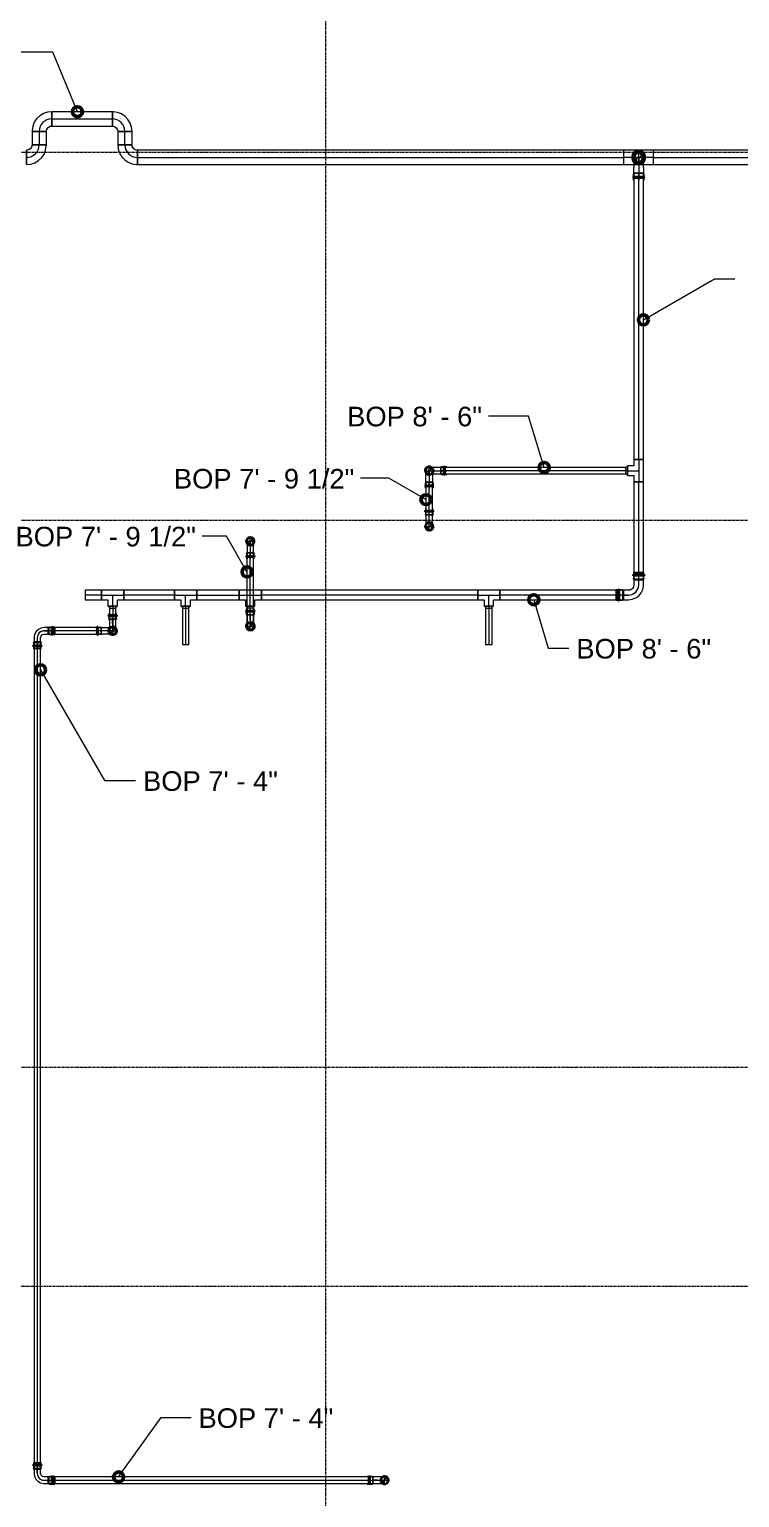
# Model space of a CAD drawing. Header units: inches. Extents: x -3679 to 241, y -496 to 1784.
# Drawn here: x -2729.6 to -2586.7, y 2.5 to 297.7 of the extents above; entities that cross this region are included whole.
import ezdxf

# ---------------------------------------------------------------- set-up
doc = ezdxf.new("R2010")
doc.units = ezdxf.units.IN
doc.header["$MEASUREMENT"] = 0
doc.linetypes.add('Grid Line', pattern=[0.875, 0.5, -0.125, 0.125, -0.125])
for name, color, linetype, lineweight in [('G-ANNO-DIMS', 251, 'Continuous', 9), ('P-PIPE', 1, 'Continuous', 9), ('P-PIPE-CNTR', 1, 'Continuous', 9), ('S-GRID', 8, 'Continuous', 9)]:
    doc.layers.add(name, color=color, linetype=linetype, lineweight=lineweight)
doc.styles.add('Arial', font='arial.ttf', dxfattribs={"height": 3.934132})

# ---------------------------------------------------------------- blocks, each defined once
blk = doc.blocks.new('Victaulic-VicPress316-Elbow 90-45deg Style P568_P571 - Standard-V2-FIFTH LEVEL')
at = {"layer": 'P-PIPE'}
for p, q in [((-1934.31, 162.63), (-1934.64, 162.63)), ((-1933.35, 162.52), (-1934.64, 162.52)), ((-1933.56, 162.63), (-1934.02, 162.63)), ((-1932.52, 162.52), (-1933.45, 162.52)), ((-1933.45, 162.52), (-1933.45, 161.86)), ((-1933.45, 161.86), (-1933.45, 162.52)), ((-1934.64, 161.86), (-1934.64, 161.86)), ((-1934.64, 161.86), (-1934.64, 161.86)), ((-1934.64, 161.86), (-1934.64, 161.86)), ((-1934.64, 161.86), (-1934.64, 161.86)), ((-1934.64, 161.21), (-1933.35, 161.21)), ((-1934.64, 161.1), (-1934.31, 161.1)), ((-1934.31, 161.86), (-1934.31, 161.86)), ((-1934.31, 161.86), (-1934.31, 161.86)), ((-1934.02, 161.86), (-1934.02, 161.86)), ((-1934.02, 161.86), (-1934.02, 161.86)), ((-1934.02, 161.1), (-1933.56, 161.1)), ((-1933.45, 161.86), (-1933.45, 161.21)), ((-1933.45, 161.21), (-1933.45, 161.86)), ((-1932.52, 161.86), (-1933.45, 161.86)), ((-1933.45, 161.21), (-1932.52, 161.21)), ((-1933.35, 161.86), (-1933.35, 161.86)), ((-1933.35, 161.86), (-1933.35, 161.86)), ((-1932.52, 161.86), (-1931.12, 161.86)), ((-1931.12, 161.86), (-1931.12, 161.86))]:
    blk.add_line(p, q, dxfattribs=at)
at = {"layer": 'P-PIPE', "flags": 128}
for points in [[(-1934.31, 162.63), (-1934.24, 162.75), (-1934.1, 162.76), (-1934.02, 162.65), (-1934.02, 162.63)], [(-1934.31, 162.63), (-1934.31, 162.54), (-1934.31, 162.29), (-1934.31, 161.93), (-1934.31, 161.86)], [(-1934.31, 161.86), (-1934.31, 162.23), (-1934.31, 162.51), (-1934.31, 162.63), (-1934.31, 162.63)], [(-1934.02, 162.63), (-1934.02, 162.54), (-1934.02, 162.29), (-1934.02, 161.93), (-1934.02, 161.86)], [(-1934.02, 161.86), (-1934.02, 162.23), (-1934.02, 162.51), (-1934.02, 162.63), (-1934.02, 162.63)], [(-1933.56, 162.63), (-1933.36, 162.54), (-1933.35, 162.52)], [(-1931.12, 162.52), (-1931.22, 162.52), (-1931.48, 162.52), (-1931.89, 162.52), (-1932.37, 162.52), (-1932.52, 162.52)], [(-1930.21, 161.86), (-1930.31, 162.26), (-1930.56, 162.58), (-1930.93, 162.76), (-1931.34, 162.75), (-1931.71, 162.56), (-1931.96, 162.24), (-1932.04, 161.86)], [(-1930.36, 161.86), (-1930.45, 162.23), (-1930.7, 162.51), (-1931.06, 162.63), (-1931.43, 162.57), (-1931.73, 162.34), (-1931.88, 162), (-1931.89, 161.86)], [(-1934.31, 161.1), (-1934.31, 161.19), (-1934.31, 161.44), (-1934.31, 161.8), (-1934.31, 161.86)], [(-1934.31, 161.86), (-1934.31, 161.5), (-1934.31, 161.22), (-1934.31, 161.1), (-1934.31, 161.1)], [(-1934.02, 161.1), (-1934.08, 160.98), (-1934.22, 160.97), (-1934.31, 161.08), (-1934.31, 161.1)], [(-1934.02, 161.1), (-1934.02, 161.19), (-1934.02, 161.44), (-1934.02, 161.8), (-1934.02, 161.86)], [(-1934.02, 161.86), (-1934.02, 161.5), (-1934.02, 161.22), (-1934.02, 161.1), (-1934.02, 161.1)], [(-1933.35, 161.21), (-1933.54, 161.1), (-1933.56, 161.1)], [(-1932.52, 161.21), (-1932.02, 161.21), (-1931.59, 161.21), (-1931.28, 161.21), (-1931.13, 161.21), (-1931.12, 161.21)], [(-1932.04, 161.86), (-1931.94, 161.47), (-1931.69, 161.15), (-1931.32, 160.97), (-1930.91, 160.98), (-1930.54, 161.17), (-1930.29, 161.49), (-1930.21, 161.86)], [(-1931.89, 161.86), (-1931.8, 161.5), (-1931.55, 161.22), (-1931.19, 161.1), (-1930.82, 161.16), (-1930.52, 161.39), (-1930.37, 161.73), (-1930.36, 161.86)]]:
    blk.add_lwpolyline(points, dxfattribs=at)
at = {"layer": 'P-PIPE'}
for radius, start, end in [(0.766, 0, 180), (0.766, 0, 180), (0.766, 0, 180), (0.657, 0, 180), (0.657, 0, 180), (0.657, 90, 180), (0.658, 0, 90), (0.766, 180, 0), (0.766, 180, 0), (0.766, 180, 0), (0.658, 180, 0), (0.658, 180, 0), (0.657, 180, 270), (0.658, 270, 0)]:
    blk.add_arc((-1931.12, 161.86), radius, start, end, dxfattribs=at)
blk = doc.blocks.new('Victaulic-VicPress316-Elbow 90-45deg Style P568_P571 - Standard-523083-FIFTH LEVEL')
at = {"layer": 'P-PIPE'}
for p, q in [((-0.77, 3.52), (-0.77, 3.18)), ((0.77, 3.52), (-0.77, 3.52)), ((-0.77, 3.52), (0.77, 3.52)), ((-0.77, 3.18), (0.77, 3.18)), ((0.77, 3.18), (-0.77, 3.18)), ((-0.66, 3.52), (-0.66, 2.22)), ((-0.66, 3.52), (0.66, 3.52)), ((0.66, 3.52), (-0.66, 3.52)), ((0.66, 2.22), (0.66, 3.52)), ((0.77, 3.18), (0.77, 3.52)), ((-3.18, 0.77), (-3.52, 0.77)), ((-3.52, 0.77), (-3.52, -0.77)), ((-3.52, -0.77), (-3.52, 0.77)), ((-2.22, 0.66), (-3.52, 0.66)), ((-3.52, -0.66), (-3.52, 0.66)), ((-3.52, 0.66), (-3.52, -0.66)), ((-3.18, -0.77), (-3.18, 0.77)), ((-3.18, 0.77), (-3.18, -0.77)), ((-2.44, 0.77), (-2.89, 0.77)), ((-2.89, -0.77), (-2.89, 0.77)), ((-2.89, 0.77), (-2.89, -0.77)), ((-1.39, 0.66), (-2.33, 0.66)), ((-2.33, 0), (-2.33, 0.66)), ((-2.33, 0.66), (-2.33, 0)), ((-2.22, -0.66), (-2.22, 0.66)), ((-2.22, 0.66), (-2.22, -0.66)), ((-0.77, 2.89), (-0.77, 2.44)), ((-0.77, 2.89), (0.77, 2.89)), ((0.77, 2.89), (-0.77, 2.89)), ((-0.66, 2.33), (-0.66, 1.39)), ((0, 2.33), (-0.66, 2.33)), ((-0.66, 2.33), (0, 2.33)), ((-0.66, 2.22), (0.66, 2.22)), ((0.66, 2.22), (-0.66, 2.22)), ((0, 2.33), (0.66, 2.33)), ((0.66, 2.33), (0, 2.33)), ((0, 1.39), (0, 2.33)), ((0.66, 1.39), (0.66, 2.33)), ((0.77, 2.44), (0.77, 2.89)), ((-3.52, -0.66), (-2.22, -0.66)), ((-3.52, -0.77), (-3.18, -0.77)), ((-2.89, -0.77), (-2.44, -0.77)), ((-2.33, 0), (-2.33, -0.66)), ((-2.33, -0.66), (-2.33, 0)), ((-1.39, 0), (-2.33, 0)), ((-2.33, -0.66), (-1.39, -0.66))]:
    blk.add_line(p, q, dxfattribs=at)
at = {"layer": 'P-PIPE', "flags": 128}
for points in [[(-0.77, 2.89), (-0.89, 2.96), (-0.9, 3.1), (-0.79, 3.18), (-0.77, 3.18)], [(0.77, 3.18), (0.67, 3.18), (0.42, 3.18), (0.07, 3.18), (-0.3, 3.18), (-0.6, 3.18), (-0.75, 3.18), (-0.77, 3.18)], [(-0.77, 3.18), (-0.67, 3.18), (-0.42, 3.18), (-0.07, 3.18), (0.3, 3.18), (0.6, 3.18), (0.75, 3.18), (0.77, 3.18)], [(0.77, 3.18), (0.89, 3.11), (0.9, 2.98), (0.79, 2.89), (0.77, 2.89)], [(-3.18, 0.77), (-3.11, 0.89), (-2.98, 0.9), (-2.89, 0.79), (-2.89, 0.77)], [(-3.18, 0.77), (-3.18, 0.67), (-3.18, 0.42), (-3.18, 0.07), (-3.18, -0.3), (-3.18, -0.6), (-3.18, -0.75), (-3.18, -0.77)], [(-3.18, -0.77), (-3.18, -0.67), (-3.18, -0.42), (-3.18, -0.07), (-3.18, 0.3), (-3.18, 0.6), (-3.18, 0.75), (-3.18, 0.77)], [(-2.89, -0.77), (-2.89, -0.67), (-2.89, -0.42), (-2.89, -0.07), (-2.89, 0.3), (-2.89, 0.6), (-2.89, 0.75), (-2.89, 0.77)], [(-2.89, 0.77), (-2.89, 0.67), (-2.89, 0.42), (-2.89, 0.07), (-2.89, -0.3), (-2.89, -0.6), (-2.89, -0.75), (-2.89, -0.77)], [(-2.44, 0.77), (-2.24, 0.68), (-2.22, 0.66)], [(-0.66, 1.39), (-0.75, 1.04), (-1, 0.77), (-1.35, 0.66), (-1.39, 0.66)], [(-1.39, -0.66), (-0.78, -0.56), (-0.23, -0.29), (0.22, 0.13), (0.53, 0.67), (0.65, 1.27), (0.66, 1.39)], [(-0.77, 2.89), (-0.67, 2.89), (-0.42, 2.89), (-0.07, 2.89), (0.3, 2.89), (0.6, 2.89), (0.75, 2.89), (0.77, 2.89)], [(0.77, 2.89), (0.67, 2.89), (0.42, 2.89), (0.07, 2.89), (-0.3, 2.89), (-0.6, 2.89), (-0.75, 2.89), (-0.77, 2.89)], [(-0.66, 2.22), (-0.77, 2.41), (-0.77, 2.44)], [(0.77, 2.44), (0.68, 2.24), (0.66, 2.22)], [(-2.89, -0.77), (-2.96, -0.89), (-3.1, -0.9), (-3.18, -0.79), (-3.18, -0.77)], [(-2.22, -0.66), (-2.41, -0.77), (-2.44, -0.77)]]:
    blk.add_lwpolyline(points, dxfattribs=at)
at = {"layer": 'P-PIPE'}
blk.add_arc((-1.39, 1.39), 1.39, 270, 0, dxfattribs=at)
blk = doc.blocks.new('Elbow - Welded - Generic - Standard-1127339-FIFTH LEVEL')
at = {"layer": 'P-PIPE'}
for p, q in [((-2.52, -1.44), (-2.52, 1.44)), ((-2.52, 1.44), (-2.52, -1.44)), ((1.44, 2.52), (-1.44, 2.52)), ((-1.44, 2.52), (1.44, 2.52))]:
    blk.add_line(p, q, dxfattribs=at)
at = {"layer": 'P-PIPE', "flags": 128}
for points in [[(-1.44, 2.52), (-1.53, 2.08), (-1.79, 1.72), (-2.18, 1.49), (-2.52, 1.44)], [(-2.52, -1.44), (-1.67, -1.34), (-0.85, -1.07), (-0.12, -0.62), (0.51, -0.03), (0.99, 0.68), (1.3, 1.48), (1.43, 2.33), (1.44, 2.52)]]:
    blk.add_lwpolyline(points, dxfattribs=at)
blk = doc.blocks.new('Transition - Generic - Plumbing-CW-1126388-FIFTH LEVEL')
at = {"layer": 'P-PIPE'}
for radius, start, end in [(1.31, 0, 180), (1.31, 180, 0), (0.812, 0, 180), (0.813, 180, 0)]:
    blk.add_arc((-2607, 272), radius, start, end, dxfattribs=at)
blk = doc.blocks.new('Victaulic-VicPress316-Elbow 90-45deg Style P568_P571 - Standard-1125944-FIFTH LEVEL')
at = {"layer": 'P-PIPE'}
for p, q in [((-1.06, 4.55), (-1.06, 4.17)), ((1.06, 4.55), (-1.06, 4.55)), ((-1.06, 4.55), (1.06, 4.55)), ((-1.06, 4.17), (1.06, 4.17)), ((1.06, 4.17), (-1.06, 4.17)), ((-1.06, 3.85), (-1.06, 3.29)), ((-1.06, 3.85), (1.06, 3.85)), ((1.06, 3.85), (-1.06, 3.85)), ((-0.95, 4.55), (-0.95, 3.07)), ((-0.95, 4.55), (0.95, 4.55)), ((0.95, 4.55), (-0.95, 4.55)), ((-0.95, 3.18), (-0.95, 2.02)), ((0, 3.18), (-0.95, 3.18)), ((-0.95, 3.18), (0, 3.18)), ((-0.95, 3.07), (0.95, 3.07)), ((0.95, 3.07), (-0.95, 3.07)), ((0, 3.18), (0.95, 3.18)), ((0.95, 3.18), (0, 3.18)), ((0, 2.02), (0, 3.18)), ((0.95, 3.07), (0.95, 4.55)), ((0.95, 2.02), (0.95, 3.18)), ((1.06, 4.17), (1.06, 4.55)), ((1.06, 3.29), (1.06, 3.85)), ((-4.17, 1.06), (-4.55, 1.06)), ((-4.55, 1.06), (-4.55, -1.06)), ((-4.55, -1.06), (-4.55, 1.06)), ((-3.07, 0.95), (-4.55, 0.95)), ((-4.55, -0.95), (-4.55, 0.95)), ((-4.55, 0.95), (-4.55, -0.95)), ((-4.17, -1.06), (-4.17, 1.06)), ((-4.17, 1.06), (-4.17, -1.06)), ((-3.29, 1.06), (-3.85, 1.06)), ((-3.85, -1.06), (-3.85, 1.06)), ((-3.85, 1.06), (-3.85, -1.06)), ((-2.02, 0.95), (-3.18, 0.95)), ((-3.18, 0), (-3.18, 0.95)), ((-3.18, 0.95), (-3.18, 0)), ((-3.07, -0.95), (-3.07, 0.95)), ((-3.07, 0.95), (-3.07, -0.95)), ((-4.55, -0.95), (-3.07, -0.95)), ((-4.55, -1.06), (-4.17, -1.06)), ((-3.85, -1.06), (-3.29, -1.06)), ((-3.18, 0), (-3.18, -0.95)), ((-3.18, -0.95), (-3.18, 0)), ((-2.02, 0), (-3.18, 0)), ((-3.18, -0.95), (-2.02, -0.95))]:
    blk.add_line(p, q, dxfattribs=at)
at = {"layer": 'P-PIPE', "flags": 128}
for points in [[(-1.06, 3.85), (-1.2, 3.92), (-1.21, 4.08), (-1.08, 4.17), (-1.06, 4.17)], [(1.06, 4.17), (0.97, 4.17), (0.71, 4.17), (0.32, 4.17), (-0.12, 4.17), (-0.54, 4.17), (-0.86, 4.17), (-1.04, 4.17), (-1.06, 4.17)], [(-1.06, 4.17), (-0.97, 4.17), (-0.71, 4.17), (-0.32, 4.17), (0.12, 4.17), (0.54, 4.17), (0.86, 4.17), (1.04, 4.17), (1.06, 4.17)], [(-1.06, 3.85), (-0.97, 3.85), (-0.71, 3.85), (-0.32, 3.85), (0.12, 3.85), (0.54, 3.85), (0.86, 3.85), (1.04, 3.85), (1.06, 3.85)], [(1.06, 3.85), (0.97, 3.85), (0.71, 3.85), (0.32, 3.85), (-0.12, 3.85), (-0.54, 3.85), (-0.86, 3.85), (-1.04, 3.85), (-1.06, 3.85)], [(-0.95, 3.07), (-1.06, 3.26), (-1.06, 3.29)], [(1.06, 3.29), (0.97, 3.09), (0.95, 3.07)], [(1.06, 4.17), (1.2, 4.1), (1.21, 3.94), (1.08, 3.85), (1.06, 3.85)], [(-4.17, 1.06), (-4.1, 1.2), (-3.94, 1.21), (-3.85, 1.08), (-3.85, 1.06)], [(-4.17, 1.06), (-4.17, 0.97), (-4.17, 0.71), (-4.17, 0.32), (-4.17, -0.12), (-4.17, -0.54), (-4.17, -0.86), (-4.17, -1.04), (-4.17, -1.06)], [(-4.17, -1.06), (-4.17, -0.97), (-4.17, -0.71), (-4.17, -0.32), (-4.17, 0.12), (-4.17, 0.54), (-4.17, 0.86), (-4.17, 1.04), (-4.17, 1.06)], [(-3.85, -1.06), (-3.85, -0.97), (-3.85, -0.71), (-3.85, -0.32), (-3.85, 0.12), (-3.85, 0.54), (-3.85, 0.86), (-3.85, 1.04), (-3.85, 1.06)], [(-3.85, 1.06), (-3.85, 0.97), (-3.85, 0.71), (-3.85, 0.32), (-3.85, -0.12), (-3.85, -0.54), (-3.85, -0.86), (-3.85, -1.04), (-3.85, -1.06)], [(-3.29, 1.06), (-3.09, 0.97), (-3.07, 0.95)], [(-0.95, 2.02), (-1.04, 1.58), (-1.3, 1.22), (-1.69, 1), (-2.02, 0.95)], [(-2.02, -0.95), (-1.28, -0.86), (-0.59, -0.58), (0.02, -0.15), (0.49, 0.43), (0.81, 1.1), (0.94, 1.83), (0.95, 2.02)], [(-3.85, -1.06), (-3.92, -1.2), (-4.08, -1.21), (-4.17, -1.08), (-4.17, -1.06)], [(-3.07, -0.95), (-3.26, -1.06), (-3.29, -1.06)]]:
    blk.add_lwpolyline(points, dxfattribs=at)
at = {"layer": 'P-PIPE'}
blk.add_arc((-2.02, 2.02), 2.02, 270, 0, dxfattribs=at)
blk = doc.blocks.new('Victaulic-VicPress316-Elbow 90-45deg Style P568_P571 - Standard-V11-FIFTH LEVEL')
at = {"layer": 'P-PIPE'}
for p, q in [((-3077.06, 595.55), (-3077.06, 595.17)), ((-3077.06, 594.85), (-3077.06, 594.29)), ((-3076.95, 595.55), (-3076.95, 594.07)), ((-3076.95, 594.18), (-3076.95, 593.02)), ((-3076, 594.18), (-3076.95, 594.18)), ((-3076.95, 594.18), (-3076, 594.18)), ((-3076, 595.55), (-3076, 595.55)), ((-3076, 595.55), (-3076, 595.55)), ((-3076, 595.55), (-3076, 595.55)), ((-3076, 595.55), (-3076, 595.55)), ((-3076, 595.17), (-3076, 595.17)), ((-3076, 595.17), (-3076, 595.17)), ((-3076, 594.85), (-3076, 594.85)), ((-3076, 594.85), (-3076, 594.85)), ((-3075.05, 594.18), (-3076, 594.18)), ((-3076, 594.18), (-3075.05, 594.18)), ((-3076, 593.02), (-3076, 594.18)), ((-3076, 594.07), (-3076, 594.07)), ((-3076, 594.07), (-3076, 594.07)), ((-3075.05, 594.07), (-3075.05, 595.55)), ((-3075.05, 593.02), (-3075.05, 594.18)), ((-3074.94, 595.17), (-3074.94, 595.55)), ((-3074.94, 594.29), (-3074.94, 594.85)), ((-3076, 591), (-3076, 593.02)), ((-3076, 591), (-3076, 591))]:
    blk.add_line(p, q, dxfattribs=at)
at = {"layer": 'P-PIPE', "flags": 128}
for points in [[(-3077.06, 594.85), (-3077.2, 594.92), (-3077.21, 595.08), (-3077.09, 595.17), (-3077.06, 595.17)], [(-3077.06, 595.17), (-3076.97, 595.17), (-3076.71, 595.17), (-3076.32, 595.17), (-3076, 595.17)], [(-3076, 595.17), (-3076.44, 595.17), (-3076.79, 595.17), (-3077.01, 595.17), (-3077.06, 595.17)], [(-3077.06, 594.85), (-3076.97, 594.85), (-3076.71, 594.85), (-3076.32, 594.85), (-3076, 594.85)], [(-3076, 594.85), (-3076.44, 594.85), (-3076.79, 594.85), (-3077.01, 594.85), (-3077.06, 594.85)], [(-3076.95, 594.07), (-3077.06, 594.26), (-3077.06, 594.29)], [(-3074.94, 595.17), (-3075.04, 595.17), (-3075.3, 595.17), (-3075.68, 595.17), (-3076, 595.17)], [(-3076, 595.17), (-3075.57, 595.17), (-3075.21, 595.17), (-3074.99, 595.17), (-3074.94, 595.17)], [(-3074.94, 594.85), (-3075.04, 594.85), (-3075.3, 594.85), (-3075.68, 594.85), (-3076, 594.85)], [(-3076, 594.85), (-3075.57, 594.85), (-3075.21, 594.85), (-3074.99, 594.85), (-3074.94, 594.85)], [(-3074.94, 594.29), (-3075.03, 594.09), (-3075.05, 594.07)], [(-3074.94, 595.17), (-3074.81, 595.1), (-3074.79, 594.94), (-3074.92, 594.85), (-3074.94, 594.85)], [(-3076, 592.22), (-3076.47, 592.13), (-3076.87, 591.87), (-3077.13, 591.47), (-3077.23, 591.01), (-3077.14, 590.54), (-3076.87, 590.14), (-3076.48, 589.87), (-3076.02, 589.78), (-3076, 589.78)], [(-3076.95, 591), (-3076.95, 591.09), (-3076.95, 591.36), (-3076.95, 591.79), (-3076.95, 592.32), (-3076.95, 592.92), (-3076.95, 593.02)], [(-3076.95, 591), (-3076.86, 591.41), (-3076.6, 591.74), (-3076.23, 591.92), (-3076, 591.95)], [(-3076, 590.05), (-3076.41, 590.14), (-3076.74, 590.4), (-3076.93, 590.78), (-3076.95, 591)], [(-3076, 589.78), (-3075.54, 589.87), (-3075.14, 590.13), (-3074.87, 590.53), (-3074.78, 590.99), (-3074.87, 591.46), (-3075.13, 591.86), (-3075.53, 592.13), (-3075.99, 592.22), (-3076, 592.22)], [(-3076, 591.95), (-3075.59, 591.86), (-3075.27, 591.6), (-3075.08, 591.22), (-3075.05, 591)], [(-3075.05, 591), (-3075.15, 590.59), (-3075.4, 590.26), (-3075.78, 590.08), (-3076, 590.05)], [(-3075.05, 593.02), (-3075.05, 592.41), (-3075.05, 591.86), (-3075.05, 591.42), (-3075.05, 591.12), (-3075.05, 591), (-3075.05, 591)]]:
    blk.add_lwpolyline(points, dxfattribs=at)
at = {"layer": 'P-PIPE'}
for radius, start, end in [(1.06, 90, 270), (1.06, 90, 270), (1.06, 90, 270), (0.95, 90, 270), (0.95, 90, 270), (0.95, 90, 180), (0.95, 180, 270), (1.06, 270, 90), (1.06, 270, 90), (1.06, 270, 90), (0.95, 270, 90), (0.95, 270, 90), (0.95, 0, 90), (0.95, 270, 0)]:
    blk.add_arc((-3076, 591), radius, start, end, dxfattribs=at)
blk = doc.blocks.new('Victaulic-VicPress316-Elbow 90-45deg Style P568_P571 - Standard-V1-FIFTH LEVEL')
at = {"layer": 'P-PIPE'}
for p, q in [((-2324.79, 162.52), (-2325.73, 162.52)), ((-2323.6, 162.52), (-2324.9, 162.52)), ((-2324.79, 162.52), (-2324.79, 161.86)), ((-2324.79, 161.86), (-2324.79, 162.52)), ((-2324.23, 162.63), (-2324.69, 162.63)), ((-2323.6, 162.63), (-2323.94, 162.63)), ((-2327.12, 161.86), (-2327.12, 161.86)), ((-2327.12, 161.86), (-2325.73, 161.86)), ((-2325.73, 161.86), (-2324.79, 161.86)), ((-2325.73, 161.21), (-2324.79, 161.21)), ((-2324.9, 161.86), (-2324.9, 161.86)), ((-2324.9, 161.86), (-2324.9, 161.86)), ((-2324.9, 161.21), (-2323.6, 161.21)), ((-2324.79, 161.86), (-2324.79, 161.21)), ((-2324.79, 161.21), (-2324.79, 161.86)), ((-2324.69, 161.1), (-2324.23, 161.1)), ((-2324.23, 161.86), (-2324.23, 161.86)), ((-2324.23, 161.86), (-2324.23, 161.86)), ((-2323.94, 161.86), (-2323.94, 161.86)), ((-2323.94, 161.86), (-2323.94, 161.86)), ((-2323.94, 161.1), (-2323.6, 161.1)), ((-2323.6, 161.86), (-2323.6, 161.86)), ((-2323.6, 161.86), (-2323.6, 161.86)), ((-2323.6, 161.86), (-2323.6, 161.86)), ((-2323.6, 161.86), (-2323.6, 161.86))]:
    blk.add_line(p, q, dxfattribs=at)
at = {"layer": 'P-PIPE', "flags": 128}
for points in [[(-2326.21, 161.86), (-2326.31, 162.26), (-2326.56, 162.58), (-2326.93, 162.76), (-2327.34, 162.75), (-2327.71, 162.56), (-2327.96, 162.24), (-2328.04, 161.86)], [(-2326.36, 161.86), (-2326.45, 162.23), (-2326.7, 162.51), (-2327.06, 162.63), (-2327.43, 162.57), (-2327.73, 162.34), (-2327.88, 162), (-2327.89, 161.86)], [(-2325.73, 162.52), (-2326.23, 162.52), (-2326.66, 162.52), (-2326.97, 162.52), (-2327.12, 162.52), (-2327.12, 162.52)], [(-2324.9, 162.52), (-2324.71, 162.63), (-2324.69, 162.63)], [(-2324.23, 162.63), (-2324.17, 162.75), (-2324.03, 162.76), (-2323.94, 162.65), (-2323.94, 162.63)], [(-2324.23, 162.63), (-2324.23, 162.54), (-2324.23, 162.29), (-2324.23, 161.93), (-2324.23, 161.86)], [(-2324.23, 161.86), (-2324.23, 162.23), (-2324.23, 162.51), (-2324.23, 162.63), (-2324.23, 162.63)], [(-2323.94, 162.63), (-2323.94, 162.54), (-2323.94, 162.29), (-2323.94, 161.93), (-2323.94, 161.86)], [(-2323.94, 161.86), (-2323.94, 162.23), (-2323.94, 162.51), (-2323.94, 162.63), (-2323.94, 162.63)], [(-2328.04, 161.86), (-2327.94, 161.47), (-2327.69, 161.15), (-2327.32, 160.97), (-2326.91, 160.98), (-2326.54, 161.17), (-2326.29, 161.49), (-2326.21, 161.86)], [(-2327.89, 161.86), (-2327.8, 161.5), (-2327.55, 161.22), (-2327.19, 161.1), (-2326.82, 161.16), (-2326.52, 161.39), (-2326.37, 161.73), (-2326.36, 161.86)], [(-2327.12, 161.21), (-2327.03, 161.21), (-2326.77, 161.21), (-2326.36, 161.21), (-2325.88, 161.21), (-2325.73, 161.21)], [(-2324.69, 161.1), (-2324.89, 161.19), (-2324.9, 161.21)], [(-2324.23, 161.1), (-2324.23, 161.19), (-2324.23, 161.44), (-2324.23, 161.8), (-2324.23, 161.86)], [(-2324.23, 161.86), (-2324.23, 161.5), (-2324.23, 161.22), (-2324.23, 161.1), (-2324.23, 161.1)], [(-2323.94, 161.1), (-2324.01, 160.98), (-2324.15, 160.97), (-2324.23, 161.08), (-2324.23, 161.1)], [(-2323.94, 161.1), (-2323.94, 161.19), (-2323.94, 161.44), (-2323.94, 161.8), (-2323.94, 161.86)], [(-2323.94, 161.86), (-2323.94, 161.5), (-2323.94, 161.22), (-2323.94, 161.1), (-2323.94, 161.1)]]:
    blk.add_lwpolyline(points, dxfattribs=at)
at = {"layer": 'P-PIPE'}
for radius, start, end in [(0.767, 0, 180), (0.767, 0, 180), (0.767, 0, 180), (0.657, 360, 180), (0.657, 0, 180), (0.657, 90, 180), (0.658, 0, 90), (0.767, 180, 360), (0.767, 180, 0), (0.767, 180, 0), (0.658, 180, 0), (0.658, 180, 0), (0.657, 180, 270), (0.658, 270, 0)]:
    blk.add_arc((-2327.12, 161.86), radius, start, end, dxfattribs=at)

msp = doc.modelspace()

# ---------------------------------------------------------------- linework, layer by layer
at = {"layer": 'G-ANNO-DIMS'}
for p, q in [((-2724.84, 293.16), (-2736.36, 293.16)), ((-2719.93, 281.18), (-2724.84, 293.16)), ((-2606.05, 239.33), (-2591.74, 247.59)), ((-2591.74, 247.59), (-2587.66, 247.59)), ((-2629.15, 219.99), (-2637.24, 219.99)), ((-2626.03, 209.66), (-2629.15, 219.99)), ((-2657.26, 207.48), (-2662.97, 207.48)), ((-2649.81, 203.18), (-2657.26, 207.48)), ((-2689.96, 195.85), (-2694.84, 195.85)), ((-2685.81, 188.66), (-2689.96, 195.85)), ((-2628.11, 183.05), (-2625.2, 173.3)), ((-2625.2, 173.3), (-2621.05, 173.3)), ((-2727.34, 168.97), (-2714.48, 146.69)), ((-2714.48, 146.69), (-2708.22, 146.69)), ((-2711.64, 6.66), (-2703.08, 18.59)), ((-2703.08, 18.59), (-2697.07, 18.59))]:
    msp.add_line(p, q, dxfattribs=at)
at = {"layer": 'G-ANNO-DIMS', "lineweight": 50}
for centre in [(-2719.93, 281.18), (-2606.05, 239.33), (-2626.03, 209.66), (-2649.81, 203.18), (-2685.81, 188.66), (-2628.11, 183.05), (-2727.34, 168.97), (-2711.64, 6.66)]:
    msp.add_circle(centre, 1, dxfattribs=at)
at = {"layer": 'P-PIPE'}
for p, q in [((-2712.9, 281.18), (-2725.1, 281.18)), ((-2725.1, 278.31), (-2725.1, 281.18)), ((-2712.9, 278.31), (-2712.9, 281.18)), ((-2725.1, 278.31), (-2712.9, 278.31)), ((-2729.06, 277.22), (-2729.06, 274.52)), ((-2729.06, 277.22), (-2726.18, 277.22)), ((-2726.18, 274.52), (-2726.18, 277.22)), ((-2711.82, 277.22), (-2711.82, 274.52)), ((-2708.94, 277.22), (-2711.82, 277.22)), ((-2708.94, 274.52), (-2708.94, 277.22)), ((-2729.06, 274.52), (-2726.18, 274.52)), ((-2708.94, 274.52), (-2711.82, 274.52)), ((-2609.99, 273.44), (-2707.86, 273.44)), ((-2707.86, 270.56), (-2707.86, 273.44)), ((-2604.01, 273.44), (-2609.99, 273.44)), ((-2609.99, 270.56), (-2609.99, 273.44)), ((-2424.51, 273.44), (-2604.01, 273.44)), ((-2604.01, 270.56), (-2604.01, 273.44)), ((-2707.86, 270.56), (-2609.99, 270.56)), ((-2609.99, 270.56), (-2604.01, 270.56)), ((-2607.95, 268.82), (-2607.95, 211.25)), ((-2606.05, 268.82), (-2607.95, 268.82)), ((-2606.05, 211.25), (-2606.05, 268.82)), ((-2604.01, 270.56), (-2424.51, 270.56)), ((-2609.65, 209.66), (-2646.82, 209.66)), ((-2646.82, 209.66), (-2646.82, 208.35)), ((-2609.24, 209.82), (-2609.65, 209.57)), ((-2609.65, 209.66), (-2609.65, 208.35)), ((-2607.95, 209.96), (-2609.24, 209.96)), ((-2609.24, 209.96), (-2609.24, 208.05)), ((-2609.24, 208.05), (-2609.24, 209.96)), ((-2606.05, 211.25), (-2607.95, 211.25)), ((-2607.95, 211.25), (-2607.95, 209.96)), ((-2607.95, 211.25), (-2606.05, 211.25)), ((-2606.05, 211.25), (-2607.95, 211.25)), ((-2606.05, 206.76), (-2606.05, 211.25)), ((-2649.81, 206.67), (-2649.81, 200.13)), ((-2648.49, 206.67), (-2649.81, 206.67)), ((-2648.49, 200.13), (-2648.49, 206.67)), ((-2646.82, 208.35), (-2609.65, 208.35)), ((-2609.65, 208.44), (-2609.24, 208.19)), ((-2609.24, 208.05), (-2607.95, 208.05)), ((-2607.95, 208.05), (-2607.95, 206.76)), ((-2607.95, 206.76), (-2606.05, 206.76)), ((-2606.05, 206.76), (-2607.95, 206.76)), ((-2607.95, 206.76), (-2607.95, 187.18)), ((-2606.05, 206.76), (-2607.95, 206.76)), ((-2606.05, 187.18), (-2606.05, 206.76)), ((-2648.49, 200.13), (-2649.81, 200.13)), ((-2684.49, 192.47), (-2685.81, 192.47)), ((-2685.81, 192.47), (-2685.81, 180.04)), ((-2684.49, 180.04), (-2684.49, 192.47)), ((-2606.05, 187.18), (-2607.95, 187.18)), ((-2715.08, 184.95), (-2718.39, 184.95)), ((-2718.39, 184.95), (-2718.39, 183.05)), ((-2718.39, 183.05), (-2715.08, 183.05)), ((-2710.59, 184.96), (-2715.08, 184.96)), ((-2715.08, 183.05), (-2715.08, 184.96)), ((-2715.08, 184.96), (-2715.08, 183.05)), ((-2715.08, 184.95), (-2715.08, 183.05)), ((-2715.08, 183.05), (-2713.78, 183.05)), ((-2713.78, 183.05), (-2713.78, 181.76)), ((-2711.88, 183.05), (-2710.59, 183.05)), ((-2711.88, 181.76), (-2711.88, 183.05)), ((-2710.59, 183.05), (-2710.59, 184.96)), ((-2710.59, 184.96), (-2710.59, 183.05)), ((-2700.39, 184.95), (-2710.59, 184.95)), ((-2710.59, 184.95), (-2710.59, 183.05)), ((-2710.59, 183.05), (-2700.39, 183.05)), ((-2695.91, 184.96), (-2700.39, 184.96)), ((-2700.39, 183.05), (-2700.39, 184.96)), ((-2700.39, 184.96), (-2700.39, 183.05)), ((-2700.39, 184.95), (-2700.39, 183.05)), ((-2700.39, 183.05), (-2699.1, 183.05)), ((-2699.1, 183.05), (-2699.1, 181.76)), ((-2697.2, 183.05), (-2695.91, 183.05)), ((-2697.2, 181.76), (-2697.2, 183.05)), ((-2695.91, 183.05), (-2695.91, 184.96)), ((-2695.91, 184.96), (-2695.91, 183.05)), ((-2687.39, 184.95), (-2695.91, 184.95)), ((-2695.91, 183.05), (-2695.91, 184.95)), ((-2695.91, 183.05), (-2687.39, 183.05)), ((-2682.91, 184.96), (-2687.39, 184.96)), ((-2687.39, 183.05), (-2687.39, 184.96)), ((-2687.39, 184.96), (-2687.39, 183.05)), ((-2687.39, 183.05), (-2687.39, 184.95)), ((-2687.39, 183.05), (-2686.1, 183.05)), ((-2686.1, 183.05), (-2686.1, 181.76)), ((-2684.2, 183.05), (-2682.91, 183.05)), ((-2684.2, 181.76), (-2684.2, 183.05)), ((-2682.91, 183.05), (-2682.91, 184.96)), ((-2682.91, 184.96), (-2682.91, 183.05)), ((-2639.39, 184.95), (-2682.91, 184.95)), ((-2682.91, 184.95), (-2682.91, 183.05)), ((-2682.91, 183.05), (-2639.39, 183.05)), ((-2634.91, 184.96), (-2639.39, 184.96)), ((-2639.39, 183.05), (-2639.39, 184.96)), ((-2639.39, 184.96), (-2639.39, 183.05)), ((-2639.39, 184.95), (-2639.39, 183.05)), ((-2639.39, 183.05), (-2638.1, 183.05)), ((-2638.1, 183.05), (-2638.1, 181.76)), ((-2636.2, 183.05), (-2634.91, 183.05)), ((-2636.2, 181.76), (-2636.2, 183.05)), ((-2634.91, 183.05), (-2634.91, 184.96)), ((-2634.91, 184.96), (-2634.91, 183.05)), ((-2610.18, 184.95), (-2634.91, 184.95)), ((-2634.91, 184.95), (-2634.91, 183.05)), ((-2634.91, 183.05), (-2610.18, 183.05)), ((-2610.18, 184.95), (-2610.18, 183.05)), ((-2713.78, 181.76), (-2711.88, 181.76)), ((-2711.88, 181.76), (-2713.78, 181.76)), ((-2713.65, 181.76), (-2713.4, 181.35)), ((-2713.49, 181.35), (-2713.49, 179.13)), ((-2713.49, 181.35), (-2712.18, 181.35)), ((-2712.27, 181.35), (-2712.02, 181.76)), ((-2712.18, 179.13), (-2712.18, 181.35)), ((-2699.1, 181.76), (-2697.2, 181.76)), ((-2697.2, 181.76), (-2699.1, 181.76)), ((-2698.96, 181.76), (-2698.71, 181.35)), ((-2698.81, 181.35), (-2698.81, 174.08)), ((-2698.81, 181.35), (-2697.49, 181.35)), ((-2697.59, 181.35), (-2697.34, 181.76)), ((-2697.49, 174.08), (-2697.49, 181.35)), ((-2686.1, 181.76), (-2684.2, 181.76)), ((-2684.2, 181.76), (-2686.1, 181.76)), ((-2685.96, 181.76), (-2685.71, 181.35)), ((-2684.49, 181.35), (-2685.81, 181.35)), ((-2684.59, 181.35), (-2684.34, 181.76)), ((-2638.1, 181.76), (-2636.2, 181.76)), ((-2636.2, 181.76), (-2638.1, 181.76)), ((-2637.96, 181.76), (-2637.71, 181.35)), ((-2637.81, 181.35), (-2637.81, 174.08)), ((-2637.81, 181.35), (-2636.49, 181.35)), ((-2636.59, 181.35), (-2636.34, 181.76)), ((-2636.49, 174.08), (-2636.49, 181.35)), ((-2715.16, 177.46), (-2725.67, 177.46)), ((-2725.67, 177.46), (-2725.67, 176.15)), ((-2715.16, 177.46), (-2715.16, 176.15)), ((-2713.49, 179.13), (-2712.18, 179.13)), ((-2684.49, 180.04), (-2685.81, 180.04)), ((-2728.66, 174.47), (-2728.66, 8.33)), ((-2728.66, 174.47), (-2727.34, 174.47)), ((-2727.34, 8.33), (-2727.34, 174.47)), ((-2725.67, 176.15), (-2715.16, 176.15)), ((-2698.81, 174.08), (-2697.49, 174.08)), ((-2637.81, 174.08), (-2636.49, 174.08)), ((-2728.66, 8.33), (-2727.34, 8.33)), ((-2660.48, 6.66), (-2725.67, 6.66)), ((-2725.67, 5.34), (-2725.67, 6.66)), ((-2660.48, 5.34), (-2660.48, 6.66)), ((-2725.67, 5.34), (-2660.48, 5.34))]:
    msp.add_line(p, q, dxfattribs=at)
for centre, radius, start, end in [((-2607, 272), 1.44, 0, 180), ((-2607, 272), 1.44, 180, 0), ((-2607, 272), 0.95, 0, 180), ((-2607, 272), 0.95, 180, 0), ((-2607, 271.52), 0.475, 90, 270), ((-2607, 272.47), 0.475, 270, 90), ((-2649.15, 209), 0.657, 0, 180), ((-2649.15, 209.33), 0.329, 270, 90), ((-2649.15, 209), 0.657, 180, 0), ((-2649.15, 208.68), 0.329, 90, 270), ((-2649.15, 197.8), 0.658, 0, 180), ((-2649.15, 198.13), 0.329, 270, 90), ((-2685.15, 194.8), 0.658, 0, 180), ((-2685.15, 195.13), 0.329, 270, 90), ((-2649.15, 197.8), 0.657, 180, 0), ((-2649.15, 197.48), 0.329, 90, 270), ((-2685.15, 194.8), 0.657, 180, 0), ((-2685.15, 194.48), 0.329, 90, 270), ((-2712.83, 176.8), 0.657, 0, 180), ((-2712.83, 177.13), 0.329, 270, 90), ((-2685.15, 177.71), 0.658, 0, 180), ((-2685.15, 177.71), 0.657, 180, 0), ((-2685.15, 177.38), 0.329, 90, 270), ((-2685.15, 178.04), 0.329, 270, 90), ((-2712.83, 176.8), 0.658, 180, 0), ((-2712.83, 176.48), 0.329, 90, 270), ((-2658.15, 6), 0.657, 0, 180), ((-2658.15, 6), 0.657, 180, 0), ((-2658.15, 5.67), 0.329, 90, 270), ((-2658.15, 6.33), 0.329, 270, 90)]:
    msp.add_arc(centre, radius, start, end, dxfattribs=at)
at = {"layer": 'P-PIPE-CNTR'}
for p, q in [((-2725.1, 279.74), (-2712.9, 279.74)), ((-2725.1, 279.74), (-2712.9, 279.74)), ((-2727.62, 277.22), (-2727.62, 274.52)), ((-2727.62, 277.22), (-2727.62, 274.52)), ((-2710.38, 274.52), (-2710.38, 277.22)), ((-2710.38, 274.52), (-2710.38, 277.22)), ((-2707.86, 272), (-2609.99, 272)), ((-2707.86, 272), (-2609.99, 272)), ((-2604.01, 272), (-2609.99, 272)), ((-2608.5, 272), (-2605.5, 272)), ((-2607, 270.5), (-2607, 273.5)), ((-2607, 272), (-2607, 269.98)), ((-2604.01, 272), (-2424.51, 272)), ((-2604.01, 272), (-2424.51, 272)), ((-2607, 269.98), (-2607, 268.82)), ((-2607, 269.98), (-2607, 267.45)), ((-2607, 211.25), (-2607, 268.82)), ((-2607, 211.25), (-2607, 268.82)), ((-2649.15, 208), (-2649.15, 210)), ((-2607, 211.25), (-2607, 206.76)), ((-2650.15, 209), (-2648.15, 209)), ((-2649.15, 209), (-2649.15, 207.61)), ((-2649.15, 209), (-2647.76, 209)), ((-2649.15, 207.61), (-2649.15, 206.67)), ((-2649.15, 207.61), (-2649.15, 205.48)), ((-2649.15, 200.13), (-2649.15, 206.67)), ((-2649.15, 200.13), (-2649.15, 206.67)), ((-2647.76, 209), (-2646.82, 209)), ((-2647.76, 209), (-2645.63, 209)), ((-2609.65, 209), (-2646.82, 209)), ((-2609.65, 209), (-2646.82, 209)), ((-2609.24, 209), (-2609.65, 209)), ((-2609.24, 209), (-2607, 209)), ((-2607, 187.18), (-2607, 206.76)), ((-2607, 187.18), (-2607, 206.76)), ((-2649.15, 199.2), (-2649.15, 201.32)), ((-2649.15, 199.2), (-2649.15, 200.13)), ((-2649.15, 197.8), (-2649.15, 199.2)), ((-2649.15, 196.8), (-2649.15, 198.8)), ((-2685.15, 193.8), (-2685.15, 195.8)), ((-2650.15, 197.8), (-2648.15, 197.8)), ((-2686.15, 194.8), (-2684.15, 194.8)), ((-2685.15, 194.8), (-2685.15, 193.41)), ((-2685.15, 193.41), (-2685.15, 192.47)), ((-2685.15, 193.41), (-2685.15, 191.28)), ((-2685.15, 180.04), (-2685.15, 192.47)), ((-2685.15, 180.04), (-2685.15, 192.47)), ((-2607, 186.02), (-2607, 188.55)), ((-2607, 186.02), (-2607, 187.18)), ((-2715.08, 184), (-2718.39, 184)), ((-2715.08, 184), (-2718.39, 184)), ((-2715.08, 184), (-2710.59, 184)), ((-2712.83, 181.76), (-2712.83, 184)), ((-2700.39, 184), (-2710.59, 184)), ((-2700.39, 184), (-2710.59, 184)), ((-2700.39, 184), (-2695.91, 184)), ((-2698.15, 181.76), (-2698.15, 184)), ((-2695.91, 184), (-2687.39, 184)), ((-2695.91, 184), (-2687.39, 184)), ((-2687.39, 184), (-2682.91, 184)), ((-2685.15, 181.76), (-2685.15, 184)), ((-2639.39, 184), (-2682.91, 184)), ((-2639.39, 184), (-2682.91, 184)), ((-2639.39, 184), (-2634.91, 184)), ((-2637.15, 181.76), (-2637.15, 184)), ((-2610.18, 184), (-2634.91, 184)), ((-2610.18, 184), (-2634.91, 184)), ((-2610.18, 184), (-2609.02, 184)), ((-2712.83, 181.76), (-2712.83, 181.35)), ((-2712.83, 181.35), (-2712.83, 179.13)), ((-2712.83, 181.35), (-2712.83, 179.13)), ((-2698.15, 181.76), (-2698.15, 181.35)), ((-2698.15, 181.35), (-2698.15, 174.08)), ((-2698.15, 181.35), (-2698.15, 174.08)), ((-2685.15, 181.35), (-2685.15, 181.76)), ((-2685.15, 180.04), (-2685.15, 181.35)), ((-2637.15, 181.76), (-2637.15, 181.35)), ((-2637.15, 181.35), (-2637.15, 174.08)), ((-2637.15, 181.35), (-2637.15, 174.08)), ((-2712.83, 179.13), (-2712.83, 178.2)), ((-2712.83, 178.2), (-2712.83, 176.8)), ((-2712.83, 175.8), (-2712.83, 177.8)), ((-2686.15, 177.71), (-2684.15, 177.71)), ((-2685.15, 180.04), (-2685.15, 179.1)), ((-2685.15, 180.04), (-2685.15, 179.1)), ((-2685.15, 179.1), (-2685.15, 177.71)), ((-2685.15, 179.1), (-2685.15, 177.71)), ((-2685.15, 176.71), (-2685.15, 178.71)), ((-2728, 175.41), (-2728, 174.47)), ((-2728, 175.41), (-2728, 173.28)), ((-2728, 174.47), (-2728, 8.33)), ((-2728, 174.47), (-2728, 8.33)), ((-2725.67, 176.8), (-2726.61, 176.8)), ((-2715.16, 176.8), (-2725.67, 176.8)), ((-2715.16, 176.8), (-2725.67, 176.8)), ((-2714.23, 176.8), (-2716.35, 176.8)), ((-2714.23, 176.8), (-2715.16, 176.8)), ((-2712.83, 176.8), (-2714.23, 176.8)), ((-2713.83, 176.8), (-2711.83, 176.8)), ((-2728, 8.33), (-2728, 7.39)), ((-2726.61, 6), (-2725.67, 6)), ((-2726.61, 6), (-2724.48, 6)), ((-2725.67, 6), (-2660.48, 6)), ((-2725.67, 6), (-2660.48, 6)), ((-2660.48, 6), (-2659.54, 6)), ((-2659.54, 6), (-2658.15, 6)), ((-2659.15, 6), (-2657.15, 6)), ((-2658.15, 5), (-2658.15, 7))]:
    msp.add_line(p, q, dxfattribs=at)
for centre, radius, start, end in [((-2725.1, 277.22), 2.52, 90, 180), ((-2712.9, 277.22), 2.52, 0, 90), ((-2730.14, 274.52), 2.52, 270, 0), ((-2707.86, 274.52), 2.52, 180, 270), ((-2609.02, 186.02), 2.02, 270, 0), ((-2726.61, 175.41), 1.39, 90, 180), ((-2726.61, 7.39), 1.39, 180, 270)]:
    msp.add_arc(centre, radius, start, end, dxfattribs=at)
at = {"layer": 'S-GRID', "linetype": 'Grid Line'}
for p, q in [((-2670, 1771.74), (-2670, -484.26)), ((228, 273), (-3666.39, 273)), ((228, 199), (-3666.39, 199)), ((228, 89), (-3666.39, 89)), ((-3666.39, 45), (228, 45))]:
    msp.add_line(p, q, dxfattribs=at)

# ---------------------------------------------------------------- block references
at = {"layer": 'P-PIPE'}
for name, p, rotation in [('Elbow - Welded - Generic - Standard-1127339-FIFTH LEVEL', (-2727.62, 279.74), 180), ('Elbow - Welded - Generic - Standard-1127339-FIFTH LEVEL', (-2710.38, 279.74), 90), ('Elbow - Welded - Generic - Standard-1127339-FIFTH LEVEL', (-2710.38, 272), 270), ('Victaulic-VicPress316-Elbow 90-45deg Style P568_P571 - Standard-V1-FIFTH LEVEL', (-2487.28, 2524.93), 90), ('Victaulic-VicPress316-Elbow 90-45deg Style P568_P571 - Standard-V1-FIFTH LEVEL', (-2847.01, -2132.32), 270), ('Victaulic-VicPress316-Elbow 90-45deg Style P568_P571 - Standard-V2-FIFTH LEVEL', (-2874.7, -1754.32), 270), ('Victaulic-VicPress316-Elbow 90-45deg Style P568_P571 - Standard-V2-FIFTH LEVEL', (-2847.01, -1753.41), 270), ('Victaulic-VicPress316-Elbow 90-45deg Style P568_P571 - Standard-523083-FIFTH LEVEL', (-2728, 176.8), 180), ('Victaulic-VicPress316-Elbow 90-45deg Style P568_P571 - Standard-523083-FIFTH LEVEL', (-2728, 6), 270)]:
    msp.add_blockref(name, p, dxfattribs=dict(at, rotation=rotation))
for name, p in [('Elbow - Welded - Generic - Standard-1127339-FIFTH LEVEL', (-2727.62, 272)), ('Transition - Generic - Plumbing-CW-1126388-FIFTH LEVEL', (0, 0)), ('Victaulic-VicPress316-Elbow 90-45deg Style P568_P571 - Standard-V1-FIFTH LEVEL', (-322.02, 47.14)), ('Victaulic-VicPress316-Elbow 90-45deg Style P568_P571 - Standard-1125944-FIFTH LEVEL', (-2607, 184)), ('Victaulic-VicPress316-Elbow 90-45deg Style P568_P571 - Standard-V2-FIFTH LEVEL', (-727.02, -155.86))]:
    msp.add_blockref(name, p, dxfattribs=at)
at = {"layer": 'P-PIPE', "extrusion": (0, 0, -1)}
for name, p, rotation in [('Victaulic-VicPress316-Elbow 90-45deg Style P568_P571 - Standard-V11-FIFTH LEVEL', (-469, 863), 180), ('Victaulic-VicPress316-Elbow 90-45deg Style P568_P571 - Standard-V1-FIFTH LEVEL', (2487.28, -2118.12), 270), ('Victaulic-VicPress316-Elbow 90-45deg Style P568_P571 - Standard-V2-FIFTH LEVEL', (2523.28, -1753.41), 270)]:
    msp.add_blockref(name, p, dxfattribs=dict(at, rotation=rotation))
msp.add_blockref('Victaulic-VicPress316-Elbow 90-45deg Style P568_P571 - Standard-V1-FIFTH LEVEL', (5039.96, 14.94), dxfattribs=at)

# ---------------------------------------------------------------- texts
at = {"layer": 'G-ANNO-DIMS', "char_height": 3.9341, "attachment_point": 1, "line_spacing_factor": 0.938532, "style": 'Arial'}
for s, insert, width in [('BOP 8\' - 6"', (-2665.66, 221.86), 32.304), ('BOP 7\' - 9 1/2"', (-2700.51, 209.35), 43.248), ('BOP 7\' - 9 1/2"', (-2732.38, 197.72), 43.248), ('BOP 8\' - 6"', (-2619.55, 175.17), 32.304), ('BOP 7\' - 4"', (-2706.72, 148.56), 32.304), ('BOP 7\' - 4"', (-2695.57, 20.46), 32.304)]:
    msp.add_mtext(s, dxfattribs=dict(at, insert=insert, width=width))

doc.saveas('drawing.dxf')
